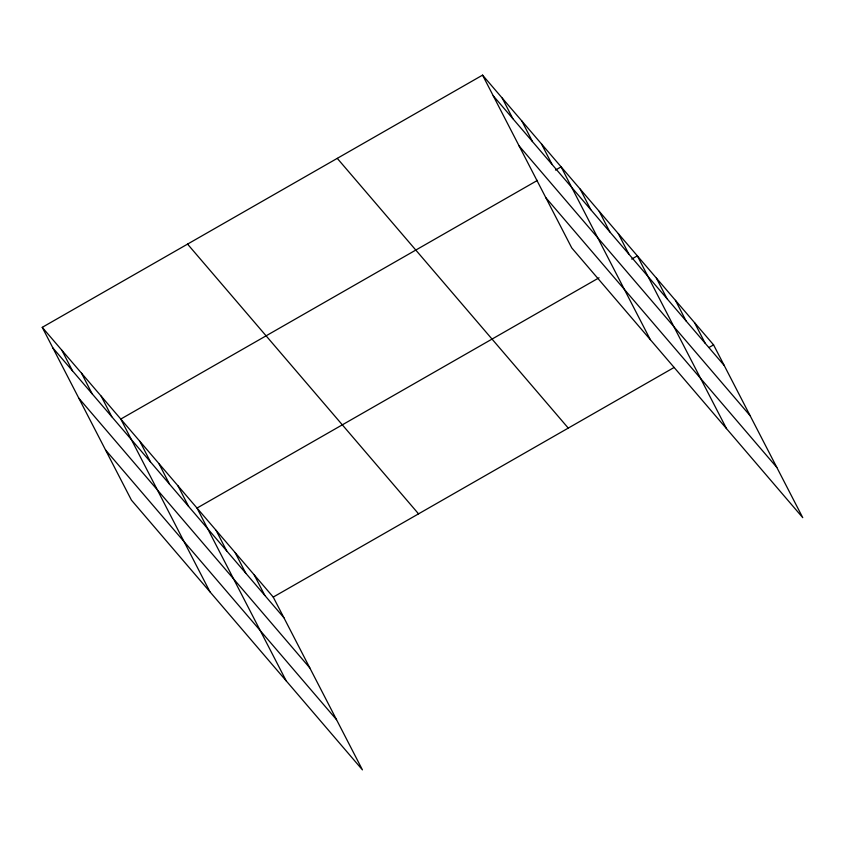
<?xml version="1.0" encoding="UTF-8"?>
<svg xmlns="http://www.w3.org/2000/svg" width="845" height="845" viewBox="0 0 845 845"><rect width="100%" height="100%" fill="white"/><g stroke="black" fill="none" stroke-linecap="round" stroke-linejoin="round"><path stroke-width="1.27" d="M42.25 327.342L273.241 597.077L362.431 769.869L131.429 500.134L42.25 327.342L482.569 75.131L713.571 344.866L802.75 517.658L571.759 247.923L482.569 75.131M537.452 180.386L120.793 419.057L209.972 591.849M555.482 170.067L561.112 166.845L650.291 339.627M599.042 277.794L197.012 508.067L286.201 680.859M631.711 259.077L637.341 255.855L726.52 428.637M273.241 597.077L674.141 367.448M709.061 347.443L713.571 344.866M493.205 95.728L724.197 365.462M519.126 145.953L750.117 415.687M545.838 197.698L776.83 467.433M337.271 158.364L568.262 428.098M187.558 244.11L418.55 513.855M52.876 347.939L283.878 617.684M78.807 398.164L309.798 667.899M105.509 449.91L336.5 719.644M694.505 322.61L705.142 343.207M675.451 300.355L686.087 320.963M656.396 278.111L667.032 298.707M618.286 233.6L628.912 254.197M599.221 211.345L609.858 231.942M580.166 189.09L590.803 209.687M541.476 143.914L552.112 164.511M521.84 120.983L532.477 141.58M502.205 98.062L512.841 118.659M254.187 574.832L264.823 595.429M235.132 552.577L245.758 573.174M216.077 530.322L226.703 550.919M177.957 485.812L188.593 506.408M158.902 463.567L169.528 484.164M139.847 441.312L150.473 461.909M101.157 396.125L111.783 416.722M81.521 373.205L92.147 393.802M61.886 350.274L72.512 370.87"/></g></svg>
